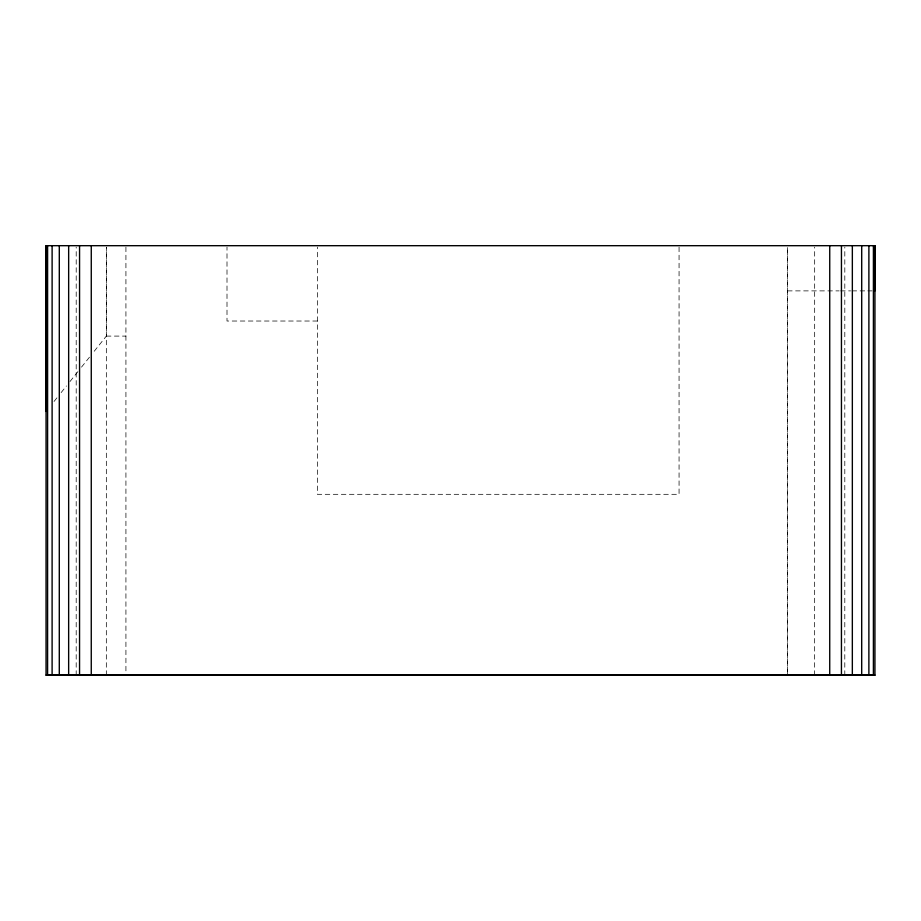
<?xml version="1.0" encoding="UTF-8"?>
<svg xmlns="http://www.w3.org/2000/svg" width="921" height="921" viewBox="0 0 921 921"><rect width="100%" height="100%" fill="white"/><g stroke="black" fill="none" stroke-linecap="round" stroke-linejoin="round"><path stroke-width="0.69" stroke-dasharray="4.61 3.45" d="M76.19 675.312L76.201 247.127M106.329 675.312L106.341 247.127L106.341 336.096L93.044 352.72M787.443 673.873L787.547 247.127L787.593 673.873M814.659 675.312L814.671 247.127M844.799 675.312L844.81 247.127M54.04 401.464L57.586 397.032M61.131 392.599L66.45 385.957M69.996 381.524L77.974 371.554M81.52 367.122L89.498 357.152M787.547 290.886L839.135 290.886M840.562 290.886L850.59 290.886M852.029 290.886L866.35 290.886M867.789 290.886L872.083 290.886M317.411 321.026L227.003 321.026L227.003 247.104M106.341 336.096L125.924 336.096M679.065 247.127L679.065 494.312L317.411 494.312L317.411 247.104M125.924 247.116L125.924 673.7"/><path stroke-width="1.38" d="M814.659 675.312L874.938 675.151L46.05 675.162L46.062 245.688L874.95 245.688L874.95 290.886M47.593 675.162L47.604 245.688M52.106 675.162L52.117 245.688M59.289 675.162L59.301 245.688M68.649 675.162L68.661 245.688M79.551 675.162L79.563 245.688M91.26 675.162L91.271 245.688M829.729 675.312L829.74 245.688M841.437 675.312L841.449 245.688M852.339 675.312L852.351 245.688M861.699 675.312L861.711 245.688M868.883 675.312L868.894 245.688M873.396 675.312L873.407 245.688M874.938 675.312L874.95 245.688M829.729 675.151L46.05 675.162M76.19 675.312L106.329 675.312M46.062 245.688L46.062 411.434"/></g></svg>
